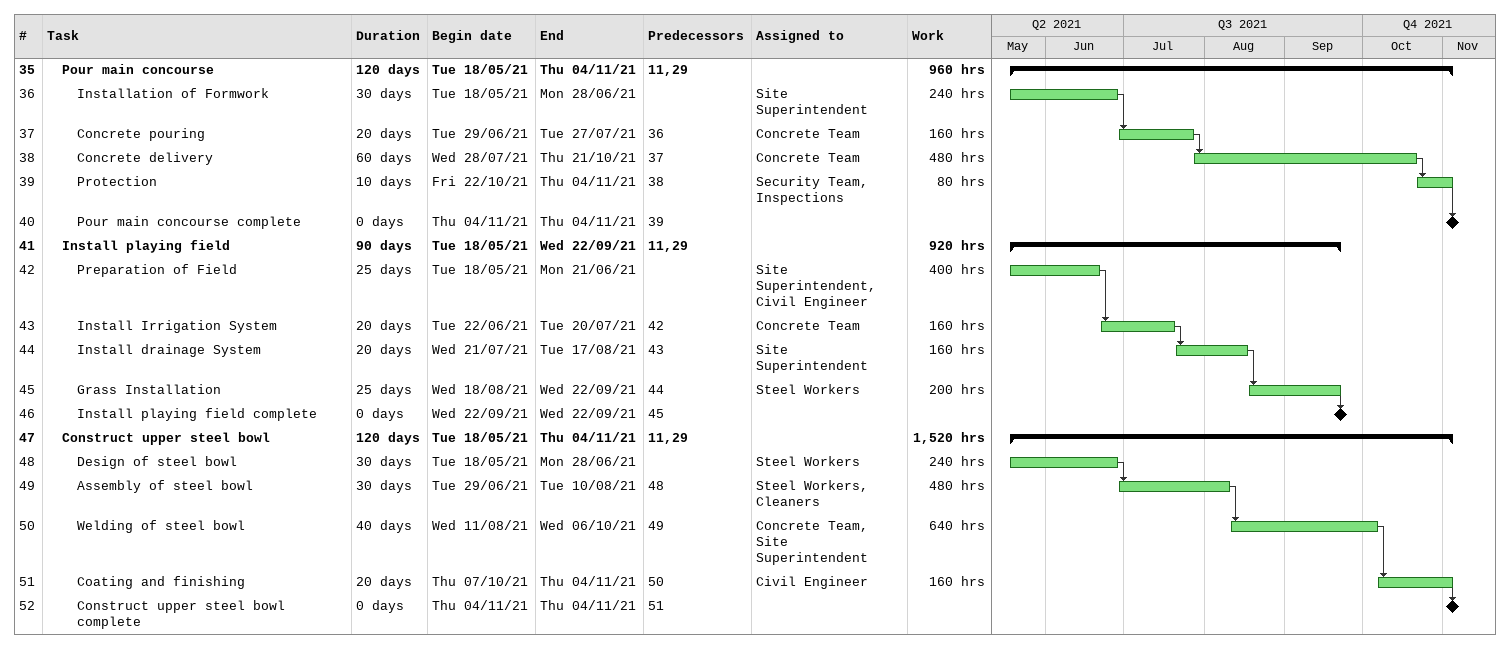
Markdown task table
| ID | Level | Task | Duration | Start | Finish | Predecessors | Resources | Work (h) |
|---|---|---|---|---|---|---|---|---|
| 35 | 2 | **Pour main concourse** | 120d | 2021-05-18 | 2021-11-04 | 11, 29 |  | 960 |
| 36 | 3 | Installation of Formwork | 30d | 2021-05-18 | 2021-06-28 |  | Site Superintendent | 240 |
| 37 | 3 | Concrete pouring | 20d | 2021-06-29 | 2021-07-27 | 36 | Concrete Team | 160 |
| 38 | 3 | Concrete delivery | 60d | 2021-07-28 | 2021-10-21 | 37 | Concrete Team | 480 |
| 39 | 3 | Protection | 10d | 2021-10-22 | 2021-11-04 | 38 | Security Team, Inspections | 80 |
| 40 | 3 | Pour main concourse complete | 0d | 2021-11-04 | 2021-11-04 | 39 |  |  |
| 41 | 2 | **Install playing field** | 90d | 2021-05-18 | 2021-09-22 | 11, 29 |  | 920 |
| 42 | 3 | Preparation of Field | 25d | 2021-05-18 | 2021-06-21 |  | Site Superintendent, Civil Engineer | 400 |
| 43 | 3 | Install Irrigation System | 20d | 2021-06-22 | 2021-07-20 | 42 | Concrete Team | 160 |
| 44 | 3 | Install drainage System | 20d | 2021-07-21 | 2021-08-17 | 43 | Site Superintendent | 160 |
| 45 | 3 | Grass Installation | 25d | 2021-08-18 | 2021-09-22 | 44 | Steel Workers | 200 |
| 46 | 3 | Install playing field complete | 0d | 2021-09-22 | 2021-09-22 | 45 |  |  |
| 47 | 2 | **Construct upper steel bowl** | 120d | 2021-05-18 | 2021-11-04 | 11, 29 |  | 1520 |
| 48 | 3 | Design of steel bowl | 30d | 2021-05-18 | 2021-06-28 |  | Steel Workers | 240 |
| 49 | 3 | Assembly of steel bowl | 30d | 2021-06-29 | 2021-08-10 | 48 | Steel Workers, Cleaners | 480 |
| 50 | 3 | Welding of steel bowl | 40d | 2021-08-11 | 2021-10-06 | 49 | Concrete Team, Site Superintendent | 640 |
| 51 | 3 | Coating and finishing | 20d | 2021-10-07 | 2021-11-04 | 50 | Civil Engineer | 160 |
| 52 | 3 | Construct upper steel bowl complete | 0d | 2021-11-04 | 2021-11-04 | 51 |  |  |
